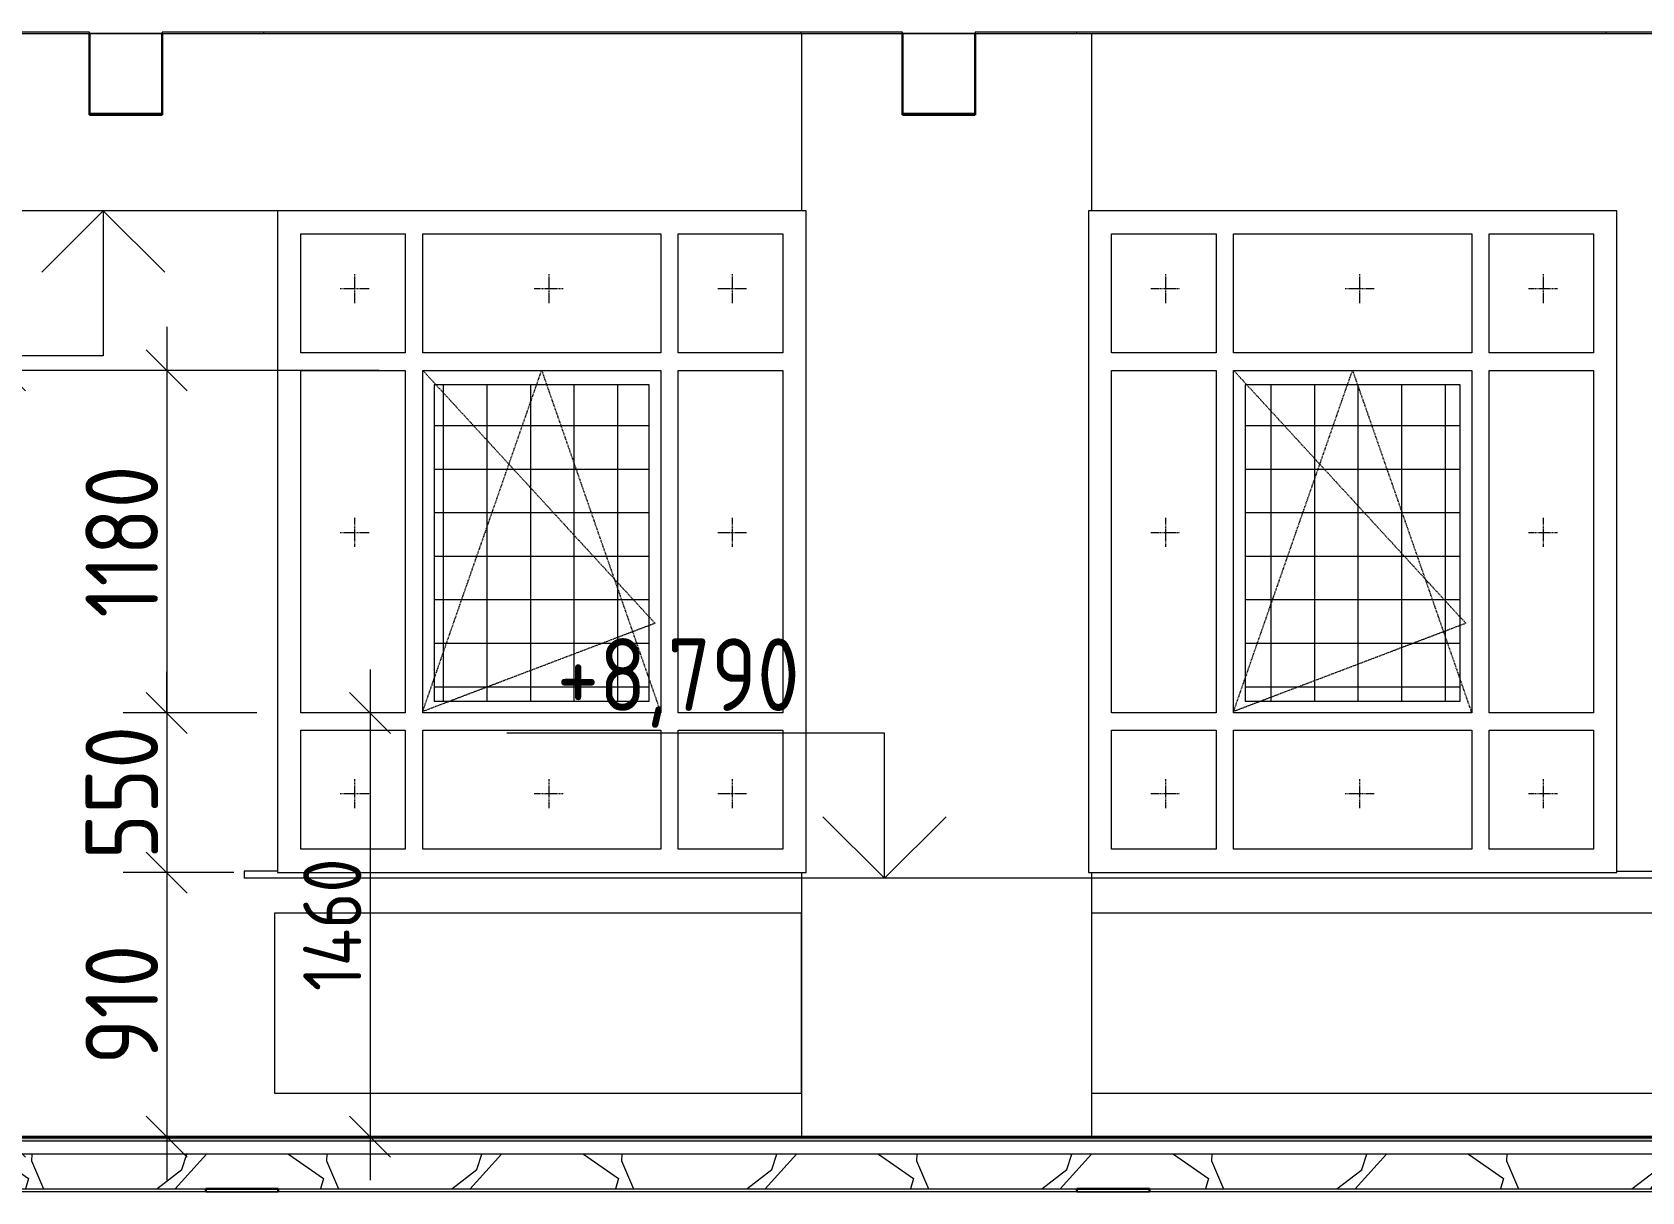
# Model space of a CAD drawing. Header units: millimetres. Extents: x -3929 to 624051, y 52832 to 514950.
# Drawn here: x 569624 to 575167, y 120456 to 124451 of the extents above; entities that cross this region are included whole.
import ezdxf

# ---------------------------------------------------------------- set-up
doc = ezdxf.new("R2010")
doc.units = ezdxf.units.MM
doc.linetypes.add('ADSK_Штриховая_ш3 п1_5', pattern=[4.5, 3, -1.5])
for name, color, linetype, lineweight in [('Аннотация', 7, 'Continuous', 18), ('Каркас', 7, 'Continuous', 18), ('Отметки', 7, 'Continuous', 9), ('Перекрытие', 7, 'Continuous', 18), ('Потолки', 7, 'Continuous', 9), ('Размеры', 7, 'Continuous', 9), ('Стены внутренние', 7, 'Continuous', 18), ('Стены наружные', 7, 'Continuous', 18), ('Узлы', 7, 'Continuous', 18), ('ШТРИХОВКА', 252, 'Continuous', 15)]:
    doc.layers.add(name, color=color, linetype=linetype, lineweight=lineweight)
doc.layers.add('Линии', color=7, linetype='Continuous', lineweight=9, true_color=0x00a600)
doc.styles.add('GOST Common_1', font='GOST_Common.ttf', dxfattribs={"width": 0.9, "height": 250})
doc.styles.add('GOST Common_4', font='GOST_Common.ttf', dxfattribs={"width": 0.9, "height": 200})
doc.dimstyles.new('ADSK_Основной_2_5_мм', dxfattribs={"dimscale": 304.8, "dimtxt": 251.428749, "dimasz": 0.463911, "dimexe": 0.492126, "dimexo": 0.492126, "dimgap": 0.098425, "dimtad": 1, "dimrnd": 0.01, "dimdsep": 46, "dimtxsty": 'GOST Common_1', "dimblk1": 'OBLIQUE', "dimblk2": 'OBLIQUE', "dimsah": 1, "dimcen": 0.09, "dimdle": 0.492126, "dimazin": 2, "dimtfac": 1, "dimtdec": 4, "dimtix": 1, "dimtmove": 0, "dimatfit": 3, "dimfxl": 1, "dimtvp": 1, "dimtolj": 1, "dimtzin": 0, "dimlwd": 20, "dimlwe": 20, "dimarcsym": 2})
doc.dimstyles.new('ADSK_Основной_2_мм_1', dxfattribs={"dimscale": 304.8, "dimtxt": 201.142999, "dimasz": 0.463911, "dimexe": 0.492126, "dimexo": 0.492126, "dimgap": 0.098425, "dimtad": 1, "dimrnd": 0.01, "dimdsep": 46, "dimtxsty": 'GOST Common_4', "dimblk1": 'OBLIQUE', "dimblk2": 'OBLIQUE', "dimsah": 1, "dimcen": 0.09, "dimdle": 0.492126, "dimazin": 2, "dimtfac": 1, "dimtdec": 4, "dimtix": 1, "dimtmove": 1, "dimatfit": 3, "dimfxl": 1, "dimtvp": 1, "dimtolj": 1, "dimtzin": 0, "dimlwd": 20, "dimlwe": 20, "dimarcsym": 2})
pattern_1 = [(0, (580790.93, 121145.93), (0, 150), []), (90, (580790.93, 121145.93), (-150, 9e-15), [])]

# ---------------------------------------------------------------- blocks, each defined once
blk = doc.blocks.new('Высотные отметки - Стрелка вверх-12093-Разрез 1-1')
at = {"layer": 'Аннотация', "lineweight": 5}
for p, q in [((-8716.5, 340), (-10016.5, 340)), ((-8716.5, -160), (-8716.5, 340)), ((-8716.5, -160), (-8928.6, 52.1)), ((-8716.5, -160), (-8504.4, 52.1)), ((-8416.5, -160), (-9016.5, -160))]:
    blk.add_line(p, q, dxfattribs=at)
blk = doc.blocks.new('Высотные отметки - Стрелка вниз-12094-Разрез 1-1')
at = {"layer": 'Аннотация', "lineweight": 5}
for p, q in [((-1155.9, 15420), (-1755.9, 15420)), ((-1455.9, 15420), (-1668, 15207.9)), ((-1455.9, 15420), (-1455.9, 14920)), ((-1455.9, 15420), (-1243.8, 15207.9)), ((-1455.9, 14920), (-2755.9, 14920))]:
    blk.add_line(p, q, dxfattribs=at)
blk = doc.blocks.new('_Oblique')
at = {"color": 0, "linetype": 'ByBlock', "lineweight": -2}
blk.add_line((-0.5, -0.5), (0.5, 0.5), dxfattribs=at)
blk = doc.blocks.new('*D2848')
at = {"layer": 'Defpoints', "color": 0, "transparency": 16777216}
for p in [(570968.9, 123285.9), (570087.5, 122105.9), (570547.5, 122105.9)]:
    blk.add_point(p, dxfattribs=at)
at = {"layer": 'Размеры', "color": 0, "lineweight": 5, "transparency": 16777216}
for p, q in [((570087.5, 123435.9), (570087.5, 121955.9)), ((570818.9, 123285.9), (569937.5, 123285.9)), ((570397.5, 122105.9), (569937.5, 122105.9))]:
    blk.add_line(p, q, dxfattribs=at)
at = {"layer": 'Размеры', "color": 0, "lineweight": 5, "transparency": 16777216, "xscale": 141.4, "yscale": 141.4, "zscale": 141.4}
for p, rotation in [((570087.5, 123285.9), 90), ((570087.5, 122105.9), 270)]:
    blk.add_blockref('_Oblique', p, dxfattribs=dict(at, rotation=rotation))
at = {"layer": 'Размеры', "color": 0, "lineweight": 5, "transparency": 16777216, "insert": (569932.5, 122695.9), "char_height": 250, "width": 644.339, "attachment_point": 5, "rotation": 90, "style": 'GOST Common_1'}
blk.add_mtext('\\A1;1180', dxfattribs=at)
blk = doc.blocks.new('*D2849')
at = {"layer": 'Defpoints', "color": 0, "transparency": 16777216}
for p in [(570547.5, 122105.9), (570087.5, 121555.9), (570468.9, 121555.9)]:
    blk.add_point(p, dxfattribs=at)
at = {"layer": 'Размеры', "color": 0, "lineweight": 5, "transparency": 16777216}
for p, q in [((570087.5, 122105.9), (570087.5, 122247.3)), ((570397.5, 122105.9), (569937.5, 122105.9)), ((570087.5, 122105.9), (570087.5, 121555.9)), ((570318.9, 121555.9), (569937.5, 121555.9)), ((570087.5, 121555.9), (570087.5, 121414.5))]:
    blk.add_line(p, q, dxfattribs=at)
at = {"layer": 'Размеры', "color": 0, "lineweight": 5, "transparency": 16777216, "xscale": 141.4, "yscale": 141.4, "zscale": 141.4}
for p, rotation in [((570087.5, 122105.9), 270), ((570087.5, 121555.9), 90)]:
    blk.add_blockref('_Oblique', p, dxfattribs=dict(at, rotation=rotation))
at = {"layer": 'Размеры', "color": 0, "lineweight": 5, "transparency": 16777216, "insert": (569932.5, 121830.9), "char_height": 250, "width": 567.632, "attachment_point": 5, "rotation": 90, "style": 'GOST Common_1'}
blk.add_mtext('\\A1;550', dxfattribs=at)
blk = doc.blocks.new('*D2850')
at = {"layer": 'Defpoints', "color": 0, "transparency": 16777216}
for p in [(570468.9, 121555.9), (570087.5, 120645.9), (570187.5, 120645.9)]:
    blk.add_point(p, dxfattribs=at)
at = {"layer": 'Размеры', "color": 0, "lineweight": 5, "transparency": 16777216}
for p, q in [((570087.5, 121705.9), (570087.5, 120495.9)), ((570318.9, 121555.9), (569937.5, 121555.9)), ((570037.5, 120645.9), (569937.5, 120645.9))]:
    blk.add_line(p, q, dxfattribs=at)
at = {"layer": 'Размеры', "color": 0, "lineweight": 5, "transparency": 16777216, "xscale": 141.4, "yscale": 141.4, "zscale": 141.4}
for p, rotation in [((570087.5, 121555.9), 90), ((570087.5, 120645.9), 270)]:
    blk.add_blockref('_Oblique', p, dxfattribs=dict(at, rotation=rotation))
at = {"layer": 'Размеры', "color": 0, "lineweight": 5, "transparency": 16777216, "insert": (569932.5, 121100.9), "char_height": 250, "width": 511.381, "attachment_point": 5, "rotation": 90, "style": 'GOST Common_1'}
blk.add_mtext('\\A1;910', dxfattribs=at)
blk = doc.blocks.new('*D2858')
at = {"layer": 'Defpoints', "color": 0, "transparency": 16777216}
for p in [(570548.9, 123285.9), (569530.3, 120645.9), (569630.3, 120645.9)]:
    blk.add_point(p, dxfattribs=at)
at = {"layer": 'Размеры', "color": 0, "lineweight": 5, "transparency": 16777216}
for p, q in [((569530.3, 123435.9), (569530.3, 120495.9)), ((570398.9, 123285.9), (569380.3, 123285.9)), ((569480.3, 120645.9), (569380.3, 120645.9))]:
    blk.add_line(p, q, dxfattribs=at)
at = {"layer": 'Размеры', "color": 0, "lineweight": 5, "transparency": 16777216, "xscale": 141.4, "yscale": 141.4, "zscale": 141.4}
for p, rotation in [((569530.3, 123285.9), 90), ((569530.3, 120645.9), 270)]:
    blk.add_blockref('_Oblique', p, dxfattribs=dict(at, rotation=rotation))
at = {"layer": 'Размеры', "color": 0, "lineweight": 5, "transparency": 16777216, "insert": (569375.3, 121965.9), "char_height": 250, "width": 782.412, "attachment_point": 5, "rotation": 90, "style": 'GOST Common_1'}
blk.add_mtext('\\A1;2640', dxfattribs=at)
blk = doc.blocks.new('*D2860')
at = {"layer": 'Defpoints', "color": 0, "transparency": 16777216}
for p in [(570887.5, 122105.9), (570787.5, 120645.9), (570887.5, 120645.9)]:
    blk.add_point(p, dxfattribs=at)
at = {"layer": 'Размеры', "color": 0, "lineweight": 5, "transparency": 16777216}
for p, q in [((570787.5, 122255.9), (570787.5, 120495.9)), ((570737.5, 122105.9), (570637.5, 122105.9)), ((570737.5, 120645.9), (570637.5, 120645.9))]:
    blk.add_line(p, q, dxfattribs=at)
at = {"layer": 'Размеры', "color": 0, "lineweight": 5, "transparency": 16777216, "xscale": 141.4, "yscale": 141.4, "zscale": 141.4}
for p, rotation in [((570787.5, 122105.9), 90), ((570787.5, 120645.9), 270)]:
    blk.add_blockref('_Oblique', p, dxfattribs=dict(at, rotation=rotation))
at = {"layer": 'Размеры', "color": 0, "lineweight": 5, "transparency": 16777216, "insert": (570657.5, 121375.9), "char_height": 200, "width": 580.928, "attachment_point": 5, "rotation": 90, "style": 'GOST Common_4'}
blk.add_mtext('\\A1;1460', dxfattribs=at)

msp = doc.modelspace()

# ---------------------------------------------------------------- hatches: boundary and pattern name
at = {"layer": 'Узлы', "lineweight": 5, "true_color": 0x494949}
h = msp.add_hatch(dxfattribs=at)
h.set_pattern_fill('FP_44', color=251, style=0, pattern_type=2)
h.set_pattern_definition(pattern_1)
h.paths.add_polyline_path([(571008.889, 122145.933), (571748.889, 122145.933), (571748.889, 123235.933), (571008.889, 123235.933), (571008.889, 122767.505)])
h = msp.add_hatch(dxfattribs=at)
h.set_pattern_fill('FP_44', color=251, style=0, pattern_type=2)
h.set_pattern_definition(pattern_1)
h.paths.add_polyline_path([(573801.428, 122145.933), (574541.428, 122145.933), (574541.428, 123235.933), (573801.428, 123235.933), (573801.428, 122767.505)])
at = {"layer": 'ШТРИХОВКА'}
h = msp.add_hatch(dxfattribs=at)
h.set_pattern_fill('FP_29', color=252, style=0, pattern_type=2)
h.set_pattern_definition([(0, (580790.93, 121145.93), (406.4, 101.6), [33.528, -271.272, 33.528, -271.272, -1625.6]), (0, (580790.93, 121145.93), (406.4, 101.6), [-609.6, 33.528, -576.072, 33.528, -271.272, -711.2]), (0, (580790.93, 121145.93), (406.4, 101.6), [-1524, 33.528, -169.672, 33.528, -474.472]), (120, (580943.33, 121196.73), (-291.1882, 301.1527), [33.528, -271.272, 33.528, -271.272, -1625.6]), (120, (580943.33, 121196.73), (-291.1882, 301.1527), [-609.6, 33.528, -576.072, 33.528, -271.272, -711.2]), (120, (580943.33, 121196.73), (-291.1882, 301.1527), [-1524, 33.528, -169.672, 33.528, -474.472]), (240, (580994.13, 121399.93), (-115.2118, -402.7527), [33.528, -271.272, 33.528, -271.272, -1625.6]), (240, (580994.13, 121399.93), (-115.2118, -402.7527), [-609.6, 33.528, -576.072, 33.528, -271.272, -711.2]), (240, (580994.13, 121399.93), (-115.2118, -402.7527), [-1524, 33.528, -169.672, 33.528, -474.472])])
h.paths.add_polyline_path([(578220.74, 120630.933), (578359.737, 120630.933), (578359.737, 120640.933), (564125.673, 120640.933), (564125.673, 120630.933), (577959.974, 120630.933)])
h = msp.add_hatch(dxfattribs=at)
h.set_pattern_fill('FP_38', color=252, style=0, pattern_type=2)
h.set_pattern_definition([(228.013, (581522.45, 122161.93), (-8127.9666, -9144.02968), [136.69, -13532.193]), (184.97, (581431.013, 122060.333), (12191.99547, 1016.05502), [234.562, -23221.62]), (132.51, (581197.333, 122040.01), (10159.9124, -11176.07977), [165.393, -16373.89]), (267.274, (580801.093, 121786.013), (1015.88953, 20320.00577), [213.602, -21146.575]), (292.834, (580790.933, 121572.653), (-5080.07417, 12191.97012), [209.453, -20735.923]), (357.274, (580872.213, 121379.613), (-20320.00577, 1015.88953), [213.602, -21146.575]), (37.694, (581085.573, 121369.453), (-13208.042725, -10159.94461), [282.477, -27965.247]), (72.255, (581309.093, 121542.173), (7112.12749, 22351.9589), [266.688, -26402.102]), (121.43, (581390.373, 121796.173), (-8128.10005, 13207.93827), [214.325, -21218.218]), (175.236, (581278.61, 121979.05), (11175.99406, -1016.0697), [244.685, -11989.575]), (222.397, (581034.773, 121999.373), (-12192.085586, -11175.907293), [316.43, -31326.71]), (138.814, (581806.93, 121775.85), (-7111.9922, 6096.00977), [108.002, -10692.226]), (171.469, (581725.653, 121846.973), (13207.99153, -2032.05404), [205.473, -20341.855]), (225, (581522.45, 121877.45), (1e-13, -1016), [143.684, -1293.157]), (203.199, (581451.33, 121999.37), (5079.9856, 2032.0367), [77.377, -7660.25]), (291.801, (581380.21, 121968.9), (-1015.9787, 3048.0072), [109.426, -5361.9]), (30.964, (581420.85, 121867.3), (3047.9913, 2032.0134), [177.73, -5746.52]), (161.565, (581573.25, 121958.73), (2031.999, -1016.0024), [128.515, -3084.36]), (16.39, (580790.933, 121968.89), (10159.97517, 3048.0812), [180.035, -17823.53]), (70.346, (580963.65, 122019.69), (-4064.0339, -11175.98797), [151.04, -14952.887]), (293.199, (581573.25, 122161.93), (-2032.0367, 5079.9856), [154.75, -7582.873]), (343.61, (581634.213, 122019.69), (-10159.97517, 3048.0812), [180.035, -17823.53]), (339.444, (580790.93, 121338.97), (-5080.0015, 2031.99615), [173.614, -8507.094]), (294.775, (580953.49, 121278.01), (-5079.9732, 11176.0126), [145.47, -14401.437]), (66.801, (581583.41, 121145.93), (2032.0367, 5079.9856), [154.75, -7582.873]), (17.354, (581644.373, 121288.17), (-13208.00149, -4063.99474), [170.313, -16860.95]), (69.444, (581085.57, 121145.93), (-2031.99615, -5080.0015), [86.807, -8593.9]), (101.31, (581522.45, 121145.93), (-1016.0048, 4063.999), [51.806, -5128.797]), (165.964, (581512.3, 121196.73), (3048.0036, -1015.9877), [209.453, -3979.62]), (186.009, (581309.093, 121247.53), (10159.99987, 1015.9998), [194.107, -19216.546]), (303.69, (581420.85, 121775.85), (-1015.9976, 2032.0017), [146.53, -3516.71]), (353.157, (581502.133, 121653.933), (17271.99206, -2032.068835), [255.823, -25326.404]), (60.945, (581756.13, 121623.45), (-4064.04974, -7111.97225), [104.603, -10355.757]), (90, (581806.9, 121714.9), (-1016, 1016), [60.96, -955.04]), (120.256, (581288.77, 121278.01), (4063.94492, -7112.03103), [141.147, -13973.576]), (48.013, (581217.65, 121399.93), (8127.9666, 9144.02968), [273.377, -13395.505]), (0, (581400.5, 121603.1), (1016, 1016), [264.16, -751.84]), (325.305, (581664.69, 121603.13), (-10160.01873, 7111.97318), [160.644, -15903.726]), (254.055, (581796.77, 121511.69), (-1015.9713, -4064.0072), [147.93, -7248.66]), (207.646, (581756.133, 121369.453), (-19303.99578, -10160.00796), [240.858, -23844.986]), (175.426, (581542.773, 121257.693), (-13207.99929, 1016.01778), [254.812, -25226.34])])
h.paths.add_polyline_path([(564125.673, 120465.933), (578359.737, 120465.933), (578359.737, 120585.933), (564125.673, 120585.933), (564125.673, 120475.535)])

# ---------------------------------------------------------------- linework, layer by layer
at = {"layer": 'Каркас', "lineweight": 30}
for p, q in [((569821.608, 124445.933), (569821.608, 124165.933)), ((570071.608, 124165.933), (570071.608, 124445.933)), ((572621.608, 124445.933), (572621.608, 124165.933)), ((572871.608, 124165.933), (572871.608, 124445.933)), ((569821.608, 124165.933), (570071.608, 124165.933)), ((572621.608, 124165.933), (572871.608, 124165.933)), ((570471.608, 120465.933), (570221.608, 120465.933)), ((570221.608, 120465.933), (570221.608, 120455.933)), ((570471.608, 120455.933), (570471.608, 120465.933)), ((573471.608, 120465.933), (573221.608, 120465.933)), ((573221.608, 120465.933), (573221.608, 120455.933)), ((573471.608, 120455.933), (573471.608, 120465.933))]:
    msp.add_line(p, q, dxfattribs=at)
at = {"layer": 'Каркас'}
for p, q in [((570071.608, 124445.933), (569821.608, 124445.933)), ((572871.608, 124445.933), (572621.608, 124445.933)), ((570221.608, 120455.933), (570471.608, 120455.933)), ((573221.608, 120455.933), (573471.608, 120455.933))]:
    msp.add_line(p, q, dxfattribs=at)
at = {"layer": 'Линии', "color": 7}
for p, q in [((572288.889, 123835.933), (570468.889, 123835.933)), ((570468.889, 123835.933), (570468.889, 121555.933)), ((572288.889, 121555.933), (572288.889, 123835.933)), ((575081.428, 123835.933), (573261.428, 123835.933)), ((573261.428, 123835.933), (573261.428, 121555.933)), ((575081.428, 121555.933), (575081.428, 123835.933)), ((570548.889, 123345.933), (570548.889, 123755.933)), ((570548.889, 123755.933), (570908.889, 123755.933)), ((570908.889, 123755.933), (570908.889, 123345.933)), ((570968.889, 123345.933), (570968.889, 123755.933)), ((570968.889, 123755.933), (571788.889, 123755.933)), ((571788.889, 123755.933), (571788.889, 123345.933)), ((571848.889, 123345.933), (571848.889, 123755.933)), ((571848.889, 123755.933), (572208.889, 123755.933)), ((572208.889, 123755.933), (572208.889, 123345.933)), ((573341.428, 123345.933), (573341.428, 123755.933)), ((573341.428, 123755.933), (573701.428, 123755.933)), ((573701.428, 123755.933), (573701.428, 123345.933)), ((573761.428, 123345.933), (573761.428, 123755.933)), ((573761.428, 123755.933), (574581.428, 123755.933)), ((574581.428, 123755.933), (574581.428, 123345.933)), ((574641.428, 123345.933), (574641.428, 123755.933)), ((574641.428, 123755.933), (575001.428, 123755.933)), ((575001.428, 123755.933), (575001.428, 123345.933)), ((570908.889, 123345.933), (570548.889, 123345.933)), ((571788.889, 123345.933), (570968.889, 123345.933)), ((572208.889, 123345.933), (571848.889, 123345.933)), ((573701.428, 123345.933), (573341.428, 123345.933)), ((574581.428, 123345.933), (573761.428, 123345.933)), ((575001.428, 123345.933), (574641.428, 123345.933)), ((570548.889, 123285.933), (570908.889, 123285.933)), ((570548.889, 122105.933), (570548.889, 123285.933)), ((570908.889, 123285.933), (570908.889, 122105.933)), ((570968.889, 123285.933), (571788.889, 123285.933)), ((570968.889, 122105.933), (570968.889, 123285.933)), ((571788.889, 123285.933), (571788.889, 122105.933)), ((571848.889, 123285.933), (572208.889, 123285.933)), ((571848.889, 122105.933), (571848.889, 123285.933)), ((572208.889, 123285.933), (572208.889, 122105.933)), ((573341.428, 123285.933), (573701.428, 123285.933)), ((573341.428, 122105.933), (573341.428, 123285.933)), ((573701.428, 123285.933), (573701.428, 122105.933)), ((573761.428, 123285.933), (574581.428, 123285.933)), ((573761.428, 122105.933), (573761.428, 123285.933)), ((574581.428, 123285.933), (574581.428, 122105.933)), ((574641.428, 123285.933), (575001.428, 123285.933)), ((574641.428, 122105.933), (574641.428, 123285.933)), ((575001.428, 123285.933), (575001.428, 122105.933)), ((571748.889, 123235.933), (571008.889, 123235.933)), ((571008.889, 123235.933), (571008.889, 122145.933)), ((571748.889, 122145.933), (571748.889, 123235.933)), ((574541.428, 123235.933), (573801.428, 123235.933)), ((573801.428, 123235.933), (573801.428, 122145.933)), ((574541.428, 122145.933), (574541.428, 123235.933)), ((571008.889, 122145.933), (571748.889, 122145.933)), ((573801.428, 122145.933), (574541.428, 122145.933)), ((570908.889, 122105.933), (570548.889, 122105.933)), ((571788.889, 122105.933), (570968.889, 122105.933)), ((572208.889, 122105.933), (571848.889, 122105.933)), ((573701.428, 122105.933), (573341.428, 122105.933)), ((574581.428, 122105.933), (573761.428, 122105.933)), ((575001.428, 122105.933), (574641.428, 122105.933)), ((570548.889, 122045.933), (570908.889, 122045.933)), ((570548.889, 121635.933), (570548.889, 122045.933)), ((570908.889, 122045.933), (570908.889, 121635.933)), ((570968.889, 122045.933), (571788.889, 122045.933)), ((570968.889, 121635.933), (570968.889, 122045.933)), ((571788.889, 122045.933), (571788.889, 121635.933)), ((571848.889, 122045.933), (572208.889, 122045.933)), ((571848.889, 121635.933), (571848.889, 122045.933)), ((572208.889, 122045.933), (572208.889, 121635.933)), ((573341.428, 122045.933), (573701.428, 122045.933)), ((573341.428, 121635.933), (573341.428, 122045.933)), ((573701.428, 122045.933), (573701.428, 121635.933)), ((573761.428, 122045.933), (574581.428, 122045.933)), ((573761.428, 121635.933), (573761.428, 122045.933)), ((574581.428, 122045.933), (574581.428, 121635.933)), ((574641.428, 122045.933), (575001.428, 122045.933)), ((574641.428, 121635.933), (574641.428, 122045.933)), ((575001.428, 122045.933), (575001.428, 121635.933)), ((570908.889, 121635.933), (570548.889, 121635.933)), ((571788.889, 121635.933), (570968.889, 121635.933)), ((572208.889, 121635.933), (571848.889, 121635.933)), ((573701.428, 121635.933), (573341.428, 121635.933)), ((574581.428, 121635.933), (573761.428, 121635.933)), ((575001.428, 121635.933), (574641.428, 121635.933)), ((570468.889, 121555.933), (572288.889, 121555.933)), ((573261.428, 121555.933), (575081.428, 121555.933))]:
    msp.add_line(p, q, dxfattribs=at)
at = {"layer": 'Линии', "color": 7, "linetype": 'ADSK_Штриховая_ш3 п1_5', "lineweight": 5}
for p, q in [((570734.312, 123617.613), (570734.312, 123517.613)), ((571402.925, 123617.613), (571402.925, 123517.613)), ((572034.717, 123617.613), (572034.717, 123517.613)), ((573526.851, 123617.613), (573526.851, 123517.613)), ((574195.464, 123617.613), (574195.464, 123517.613)), ((574827.256, 123617.613), (574827.256, 123517.613)), ((570684.312, 123567.613), (570784.312, 123567.613)), ((571352.925, 123567.613), (571452.925, 123567.613)), ((571984.717, 123567.613), (572084.717, 123567.613)), ((573476.851, 123567.613), (573576.851, 123567.613)), ((574145.464, 123567.613), (574245.464, 123567.613)), ((574777.256, 123567.613), (574877.256, 123567.613)), ((570968.889, 123285.933), (571768.889, 122414.588)), ((570968.889, 122110.568), (571378.462, 123285.933)), ((571378.462, 123285.933), (571788.889, 122105.933)), ((573761.428, 123285.933), (574561.428, 122414.588)), ((573761.428, 122110.568), (574171.001, 123285.933)), ((574171.001, 123285.933), (574581.428, 122105.933)), ((570734.312, 122777.613), (570734.312, 122677.613)), ((572034.717, 122777.613), (572034.717, 122677.613)), ((573526.851, 122777.613), (573526.851, 122677.613)), ((574827.256, 122777.613), (574827.256, 122677.613)), ((570684.312, 122727.613), (570784.312, 122727.613)), ((571984.717, 122727.613), (572084.717, 122727.613)), ((573476.851, 122727.613), (573576.851, 122727.613)), ((574777.256, 122727.613), (574877.256, 122727.613)), ((571768.889, 122414.588), (570968.889, 122110.568)), ((574561.428, 122414.588), (573761.428, 122110.568)), ((570734.312, 121877.613), (570734.312, 121777.613)), ((571402.925, 121877.613), (571402.925, 121777.613)), ((572034.717, 121877.613), (572034.717, 121777.613)), ((573526.851, 121877.613), (573526.851, 121777.613)), ((574195.464, 121877.613), (574195.464, 121777.613)), ((574827.256, 121877.613), (574827.256, 121777.613)), ((570684.312, 121827.613), (570784.312, 121827.613)), ((571352.925, 121827.613), (571452.925, 121827.613)), ((571984.717, 121827.613), (572084.717, 121827.613)), ((573476.851, 121827.613), (573576.851, 121827.613)), ((574145.464, 121827.613), (574245.464, 121827.613)), ((574777.256, 121827.613), (574877.256, 121827.613))]:
    msp.add_line(p, q, dxfattribs=at)
at = {"layer": 'Отметки', "lineweight": 5}
for p, q in [((570898.618, 123835.933), (569868.784, 123835.933)), ((573401.085, 121535.933), (572559.125, 121535.933))]:
    msp.add_line(p, q, dxfattribs=at)
at = {"layer": 'Перекрытие', "lineweight": 20}
for p, q in [((567271.608, 124445.933), (569821.608, 124445.933)), ((570071.608, 124445.933), (572621.608, 124445.933)), ((572871.608, 124445.933), (575393.743, 124445.933)), ((611927.844, 120643.383), (556542.881, 120643.383)), ((564125.673, 120465.933), (605867.456, 120465.933)), ((570221.608, 120455.933), (567336.599, 120455.933)), ((573221.608, 120455.933), (570471.608, 120455.933)), ((576221.608, 120455.933), (573471.608, 120455.933))]:
    msp.add_line(p, q, dxfattribs=at)
at = {"layer": 'Перекрытие'}
for p, q in [((569821.608, 124445.933), (570071.608, 124445.933)), ((572621.608, 124445.933), (572871.608, 124445.933)), ((570354.413, 121560.933), (570354.413, 121535.933)), ((570468.836, 121560.933), (570354.413, 121560.933)), ((572274.362, 121535.933), (570354.413, 121535.933)), ((578277.737, 121535.933), (573273.349, 121535.933)), ((575081.428, 121560.933), (576106.418, 121560.933)), ((611927.844, 120640.933), (556542.881, 120640.933)), ((611927.844, 120630.933), (556542.881, 120630.933)), ((605887.456, 120645.933), (556768.36, 120645.933)), ((611927.844, 120585.933), (556542.881, 120585.933)), ((570471.608, 120455.933), (570221.608, 120455.933)), ((573471.608, 120455.933), (573221.608, 120455.933))]:
    msp.add_line(p, q, dxfattribs=at)
at = {"layer": 'Потолки', "lineweight": 18}
for p, q in [((569821.608, 124450.933), (567621.608, 124450.933)), ((569821.608, 124445.933), (569821.608, 124450.933)), ((570071.608, 124450.933), (570071.608, 124445.933)), ((570421.608, 124450.933), (570071.608, 124450.933)), ((572621.608, 124450.933), (570421.608, 124450.933)), ((570421.608, 124445.933), (570421.608, 124450.933)), ((572271.608, 124450.933), (572271.608, 124445.933)), ((572621.608, 124445.933), (572621.608, 124450.933)), ((572871.608, 124450.933), (572871.608, 124445.933)), ((573221.608, 124450.933), (572871.608, 124450.933)), ((575393.743, 124450.933), (573221.608, 124450.933)), ((573221.608, 124445.933), (573221.608, 124450.933)), ((575043.743, 124450.933), (575043.743, 124445.933)), ((570071.608, 124170.933), (569821.608, 124170.933)), ((569821.608, 124170.933), (569821.608, 124165.933)), ((570071.608, 124165.933), (570071.608, 124170.933)), ((572871.608, 124170.933), (572621.608, 124170.933)), ((572621.608, 124170.933), (572621.608, 124165.933)), ((572871.608, 124165.933), (572871.608, 124170.933)), ((569821.608, 124165.933), (570071.608, 124165.933)), ((572621.608, 124165.933), (572871.608, 124165.933))]:
    msp.add_line(p, q, dxfattribs=at)
at = {"layer": 'Стены внутренние'}
for p, q in [((572272.821, 121415.933), (570458.824, 121415.933)), ((570458.824, 121415.933), (570458.824, 120795.933)), ((572272.821, 120795.933), (572272.821, 121415.933)), ((578277.737, 121415.933), (573273.349, 121415.933)), ((570458.824, 120795.933), (572272.821, 120795.933)), ((573273.349, 120795.933), (578277.737, 120795.933))]:
    msp.add_line(p, q, dxfattribs=at)
at = {"layer": 'Стены наружные'}
for p, q in [((572274.362, 123835.933), (572274.362, 124445.933)), ((573273.349, 123835.933), (573273.349, 124445.933)), ((572274.362, 120645.933), (572274.362, 121555.933)), ((573273.349, 120645.933), (573273.349, 121555.933))]:
    msp.add_line(p, q, dxfattribs=at)

# ---------------------------------------------------------------- block references
at = {"layer": 'Отметки', "lineweight": 20}
msp.add_blockref('Высотные отметки - Стрелка вниз-12094-Разрез 1-1', (571324.677, 108415.933), dxfattribs=at)
at = {"layer": 'Отметки', "lineweight": 5}
msp.add_blockref('Высотные отметки - Стрелка вверх-12093-Разрез 1-1', (581275.613, 121695.933), dxfattribs=at)

# ---------------------------------------------------------------- texts
at = {"layer": 'Отметки', "lineweight": 20, "insert": (571430.449, 122362.64), "char_height": 250, "width": 1028.82257, "attachment_point": 1, "line_spacing_factor": 1.022761, "style": 'GOST Common_1'}
msp.add_mtext('+8,790', dxfattribs=at)

# ---------------------------------------------------------------- dimensions: what is measured, and where the dimension line sits
at = {"layer": 'Размеры', "lineweight": 5}
for base, p1, p2, dimstyle, override, picture, middle in [((569530.295, 120645.933), (570548.889, 123285.933), (569630.279, 120645.933), 'ADSK_Основной_2_5_мм', {"dimpost": '<>', "dimfxl": 2795.253683, "dimlwd": 5, "dimlwe": 5}, '*D2858', (569375.295, 121965.933)), ((570087.535, 122105.933), (570968.889, 123285.933), (570547.452, 122105.933), 'ADSK_Основной_2_5_мм', {"dimpost": '<>', "dimfxl": 1252.999868, "dimlwd": 5, "dimlwe": 5}, '*D2848', (569932.535, 122695.933)), ((570087.535, 121555.933), (570547.452, 122105.933), (570468.889, 121555.933), 'ADSK_Основной_2_5_мм', {"dimpost": '<>', "dimfxl": 555.582787, "dimlwd": 5, "dimlwe": 5}, '*D2849', (569932.535, 121830.933)), ((570787.535, 120645.933), (570887.52, 122105.933), (570887.52, 120645.933), 'ADSK_Основной_2_мм_1', {"dimpost": '<>', "dimfxl": 1460, "dimlwd": 5, "dimlwe": 5}, '*D2860', (570657.535, 121375.933)), ((570087.535, 120645.933), (570468.889, 121555.933), (570187.52, 120645.933), 'ADSK_Основной_2_5_мм', {"dimpost": '<>', "dimfxl": 952.506306, "dimlwd": 5, "dimlwe": 5}, '*D2850', (569932.535, 121100.933))]:
    dim = msp.add_linear_dim(base=base, p1=p1, p2=p2, angle=90, dimstyle=dimstyle, override=override, dxfattribs=at)
    dim.commit()
    dim.dimension.update_dxf_attribs({"geometry": picture, "text_midpoint": middle})

doc.saveas('drawing.dxf')
